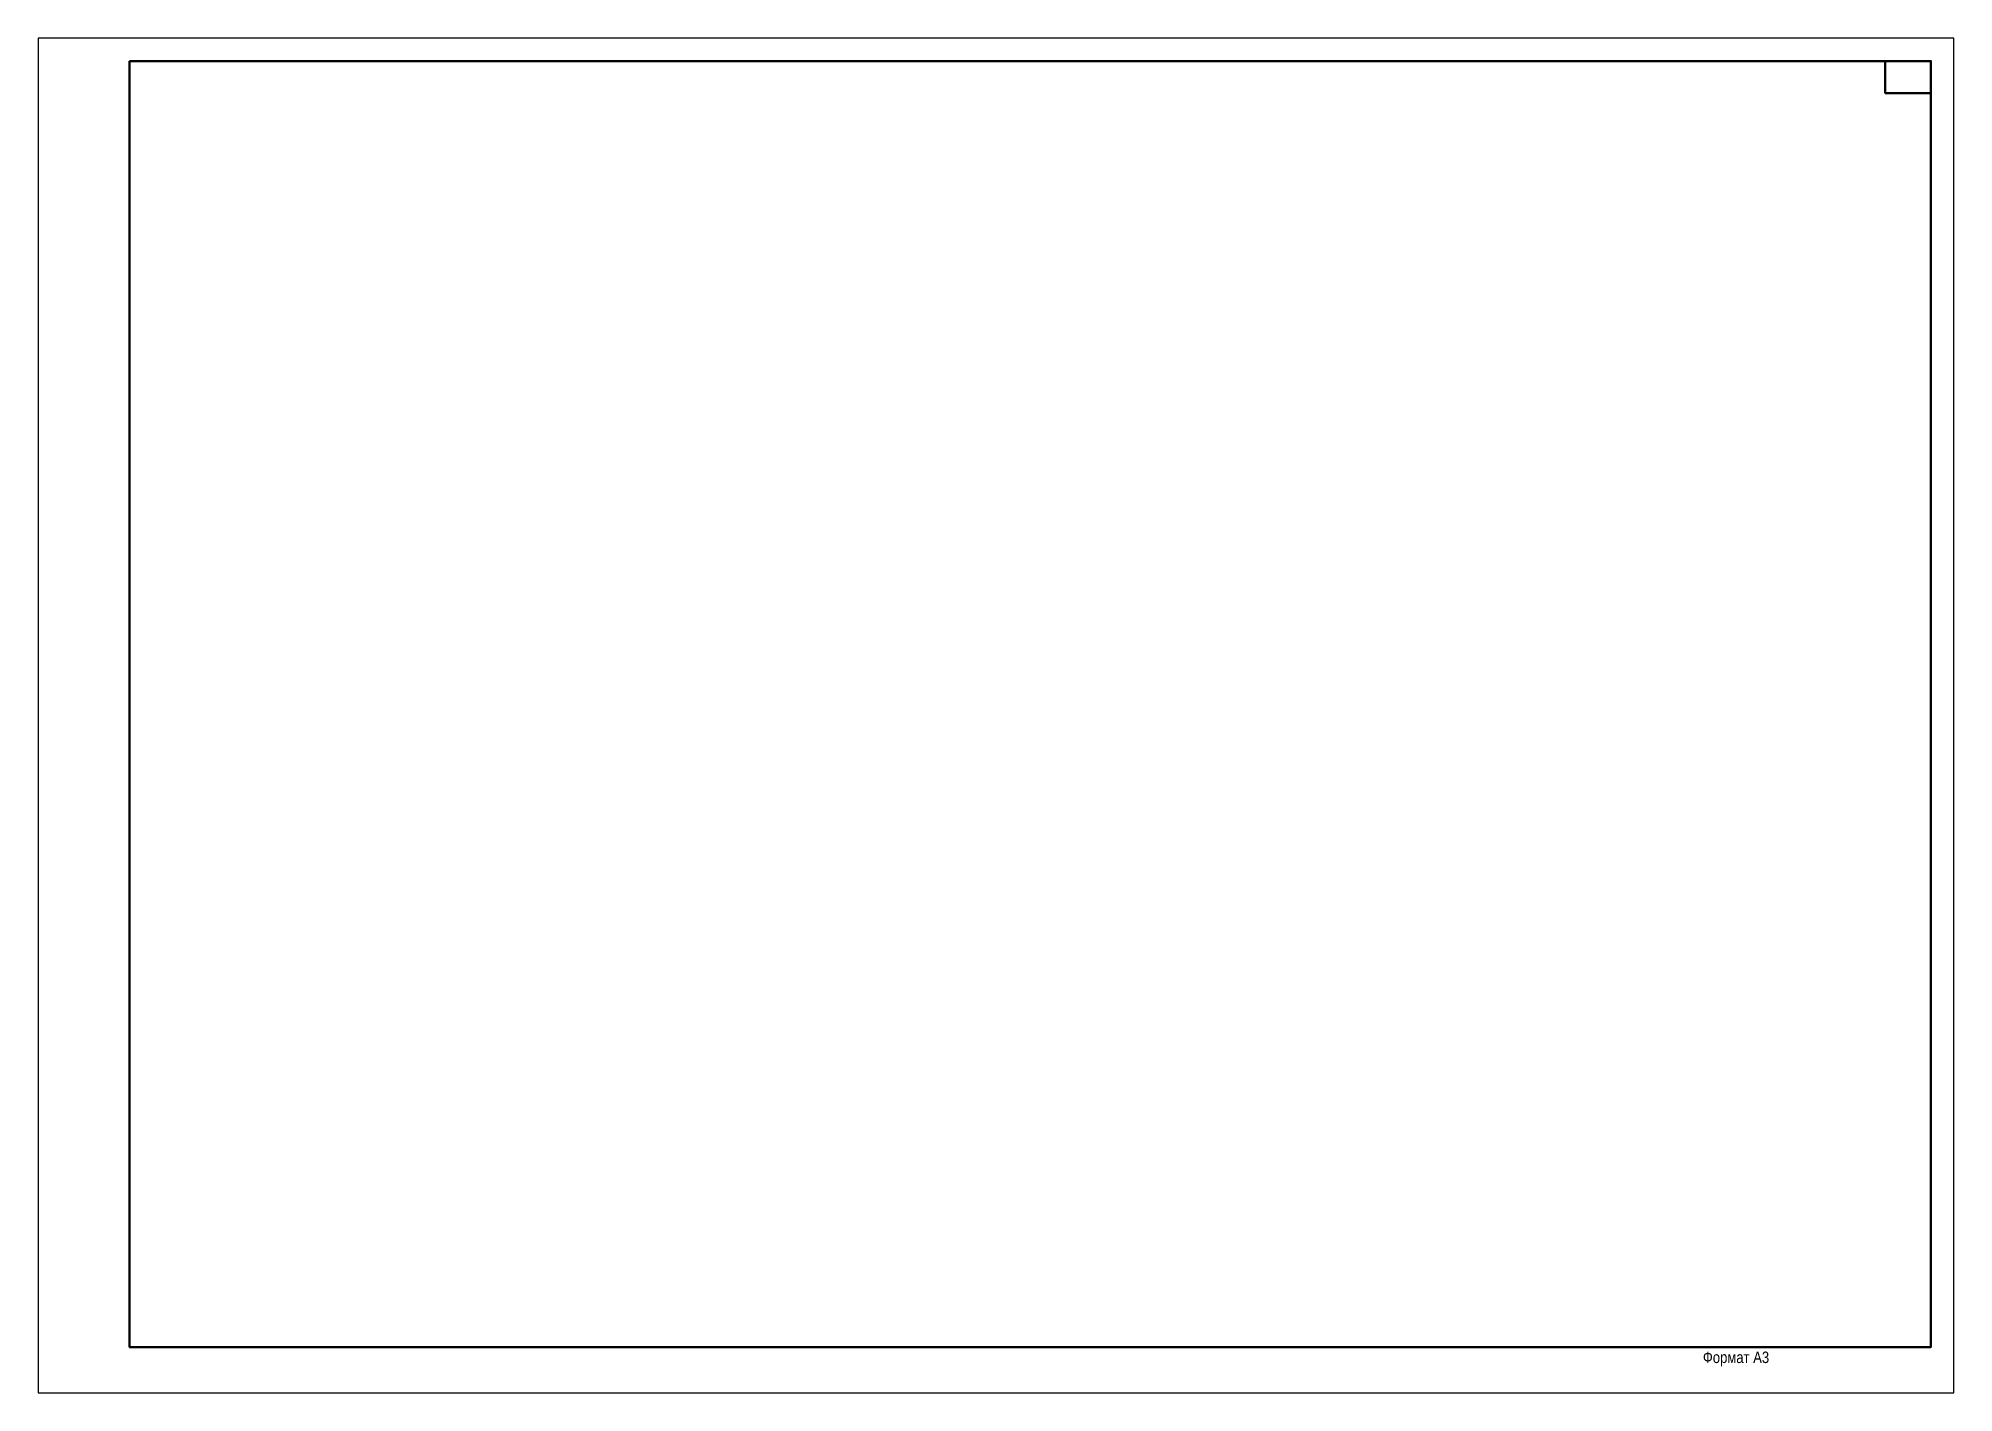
# Paper-space layout '03(2)' of a CAD drawing. Header units: millimetres. Extents: x -1 to 419, y -1 to 296.
import ezdxf
from ezdxf.enums import TextEntityAlignment as Align

# ---------------------------------------------------------------- set-up
doc = ezdxf.new("R2010")
doc.units = ezdxf.units.MM
doc.layers.add('Чертеж_оформление', color=7, linetype='Continuous')
doc.styles.add('2.5_Gost_RD', font='ARIALN.TTF', dxfattribs={"height": 2.5})
doc.styles.add('3.5_Gost_RD', font='ARIALN.TTF', dxfattribs={"height": 3.5})

# ---------------------------------------------------------------- blocks, each defined once
blk = doc.blocks.new('*U854')
at = {"layer": 'Чертеж_оформление'}
blk.add_lwpolyline([(0, 0), (420, 0), (420, 297), (0, 297)], close=True, dxfattribs=at)
at = {"layer": 'Чертеж_оформление', "lineweight": 50}
for points in [[(20, 292), (415, 292), (415, 10), (20, 10)], [(405, 292), (415, 292), (415, 285), (405, 285)]]:
    blk.add_lwpolyline(points, close=True, dxfattribs=at)
at = {"layer": 'Чертеж_оформление', "style": '3.5_Gost_RD', "flags": 8}
blk.add_attdef('Стр.', text='', height=3.5, dxfattribs=at).set_placement((410, 289), align=Align.MIDDLE_CENTER)
at = {"layer": 'Чертеж_оформление', "style": '2.5_Gost_RD', "flags": 8}
blk.add_attdef('ФОРМАТ', text='', height=2.5, dxfattribs=at).set_placement((365, 9), align=Align.TOP_LEFT)

psp = doc.layouts.new('03(2)')

# ---------------------------------------------------------------- block references
at = {"layer": 'Чертеж_оформление', "ltscale": 100}
ref = psp.add_blockref('*U854', (-0.79, -0.79), dxfattribs=at)
ref.add_attrib('ФОРМАТ', 'Формат А3', dxfattribs={"height": 2.5, "style": '2.5_Gost_RD', "flags": 8}).set_placement((364.21, 8.21), align=Align.TOP_LEFT)

# ---------------------------------------------------------------- viewports
at = {"layer": 'Defpoints', "view_target_point": (-1531.53, 1671.56)}
psp.add_viewport(center=(216.71, 150.21), size=(395, 282), view_center_point=(4087.25, -2405.09), view_height=1172.3051, dxfattribs=at)

doc.saveas('drawing.dxf')
